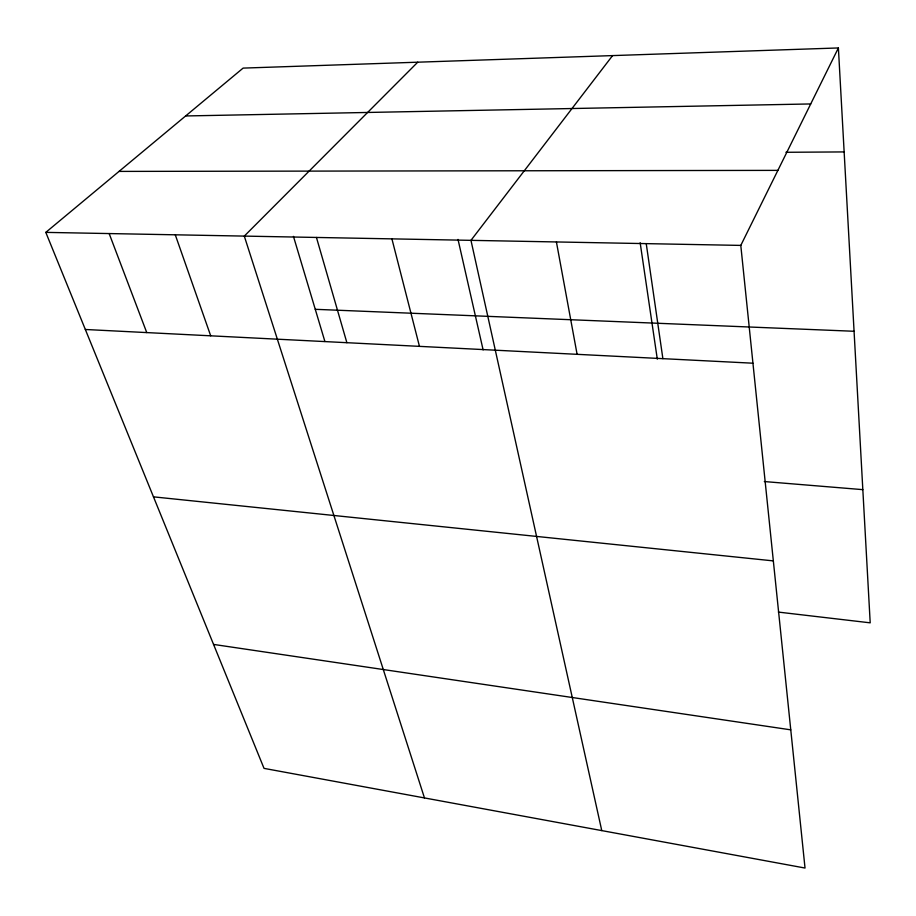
<?xml version="1.0" encoding="UTF-8"?>
<svg xmlns="http://www.w3.org/2000/svg" width="916" height="916" viewBox="0 0 916 916"><rect width="100%" height="100%" fill="white"/><g stroke="black" fill="none" stroke-linecap="round" stroke-linejoin="round"><path stroke-width="1.37" d="M740.792 245.408L838.392 47.953L243.118 68.105L45.8 232.378L264.026 768.375L805.027 868.047L740.792 245.408L45.8 232.378M612.575 55.601L470.961 240.347L601.766 830.594M417.742 62.196L244.297 236.099L424.463 797.928M185.639 115.954L810.717 103.943M785.928 152.285L844.14 151.919M119.034 171.406L777.879 170.376M315.276 309.31L854.067 331.271M85.337 329.485L752.941 363.205M764.322 481.553L862.826 489.648M153.476 496.85L773.344 560.89M778.382 612.094L870.2 622.834L838.392 47.953M213.565 644.417L790.771 729.846M109.164 233.557L146.755 332.588M175.277 234.805L210.703 335.817M293.452 236.385L324.894 341.485M316.444 237.45L346.878 342.699M391.911 238.87L419.459 346.363M458.011 239.419L483.121 349.912M556.413 241.95L577.103 354.332M640.158 242.74L657.31 359.164M646.238 243.633L662.886 358.66"/></g></svg>
